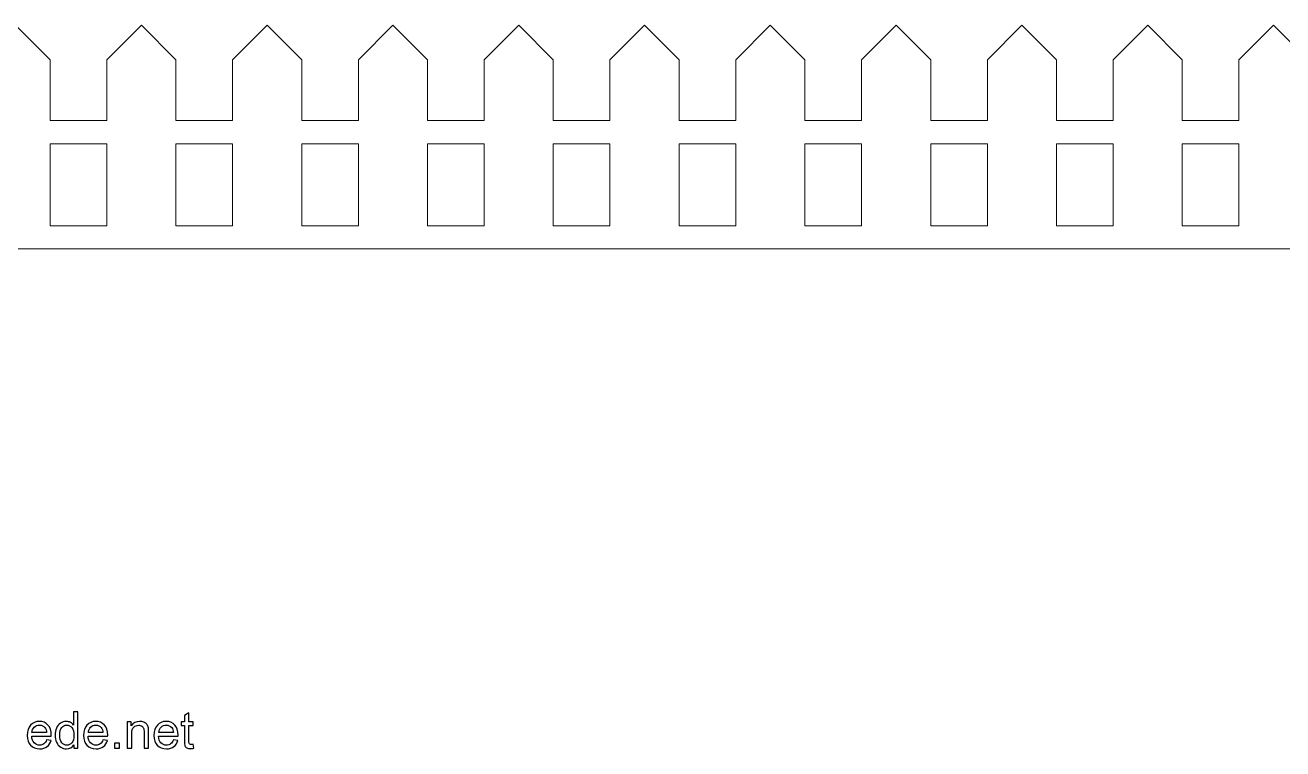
# Model space of a CAD drawing. Header units: millimetres. Extents: x -871 to 786, y -405 to 185.
# Drawn here: x 364 to 574.2, y -404.9 to -284 of the extents above; entities that cross this region are included whole.
import ezdxf

# ---------------------------------------------------------------- set-up
doc = ezdxf.new("R2010")
doc.units = ezdxf.units.MM
doc.header["$MEASUREMENT"] = 0
doc.layers.add('Layer 1', color=7, linetype='Continuous')

msp = doc.modelspace()

# ---------------------------------------------------------------- linework, layer by layer
at = {"layer": 'Layer 1', "color": 5, "lineweight": 9}
for points, knots in [([(242.0934, -289.7932), (242.0934, -289.7932), (242.0934, -299.9532), (242.0934, -299.9532), (242.0934, -299.9532), (242.0934, -299.9532), (251.5734, -299.9532), (251.5734, -299.9532), (251.5734, -299.9532), (251.5734, -299.9532), (251.5734, -289.7932), (251.5734, -289.7932), (251.5734, -289.7932), (251.5734, -289.7932), (257.3434, -284.0132), (257.3434, -284.0132), (257.3434, -284.0132), (257.3434, -284.0132), (263.1134, -289.7932), (263.1134, -289.7932), (263.1134, -289.7932), (263.1134, -289.7932), (263.1134, -299.9532), (263.1134, -299.9532), (263.1134, -299.9532), (263.1134, -299.9532), (272.5934, -299.9532), (272.5934, -299.9532), (272.5934, -299.9532), (272.5934, -299.9532), (272.5934, -289.7932), (272.5934, -289.7932), (272.5934, -289.7932), (272.5934, -289.7932), (278.3634, -284.0132), (278.3634, -284.0132), (278.3634, -284.0132), (278.3634, -284.0132), (284.1334, -289.7932), (284.1334, -289.7932), (284.1334, -289.7932), (284.1334, -289.7932), (284.1334, -299.9532), (284.1334, -299.9532), (284.1334, -299.9532), (284.1334, -299.9532), (293.6134, -299.9532), (293.6134, -299.9532), (293.6134, -299.9532), (293.6134, -299.9532), (293.6134, -289.7932), (293.6134, -289.7932), (293.6134, -289.7932), (293.6134, -289.7932), (299.3834, -284.0132), (299.3834, -284.0132), (299.3834, -284.0132), (299.3834, -284.0132), (305.1534, -289.7932), (305.1534, -289.7932), (305.1534, -289.7932), (305.1534, -289.7932), (305.1534, -299.9532), (305.1534, -299.9532), (305.1534, -299.9532), (305.1534, -299.9532), (314.6334, -299.9532), (314.6334, -299.9532), (314.6334, -299.9532), (314.6334, -299.9532), (314.6334, -289.7932), (314.6334, -289.7932), (314.6334, -289.7932), (314.6334, -289.7932), (320.4034, -284.0132), (320.4034, -284.0132), (320.4034, -284.0132), (320.4034, -284.0132), (326.1734, -289.7932), (326.1734, -289.7932), (326.1734, -289.7932), (326.1734, -289.7932), (326.1734, -299.9532), (326.1734, -299.9532), (326.1734, -299.9532), (326.1734, -299.9532), (335.6534, -299.9532), (335.6534, -299.9532), (335.6534, -299.9532), (335.6534, -299.9532), (335.6534, -289.7932), (335.6534, -289.7932), (335.6534, -289.7932), (335.6534, -289.7932), (341.4234, -284.0132), (341.4234, -284.0132), (341.4234, -284.0132), (341.4234, -284.0132), (347.1934, -289.7932), (347.1934, -289.7932), (347.1934, -289.7932), (347.1934, -289.7932), (347.1934, -299.9532), (347.1934, -299.9532), (347.1934, -299.9532), (347.1934, -299.9532), (356.6734, -299.9532), (356.6734, -299.9532), (356.6734, -299.9532), (356.6734, -299.9532), (356.6734, -289.7932), (356.6734, -289.7932), (356.6734, -289.7932), (356.6734, -289.7932), (362.4434, -284.0132), (362.4434, -284.0132), (362.4434, -284.0132), (362.4434, -284.0132), (368.2134, -289.7932), (368.2134, -289.7932), (368.2134, -289.7932), (368.2134, -289.7932), (368.2134, -299.9532), (368.2134, -299.9532), (368.2134, -299.9532), (368.2134, -299.9532), (377.6934, -299.9532), (377.6934, -299.9532), (377.6934, -299.9532), (377.6934, -299.9532), (377.6934, -289.7932), (377.6934, -289.7932), (377.6934, -289.7932), (377.6934, -289.7932), (383.4634, -284.0132), (383.4634, -284.0132), (383.4634, -284.0132), (383.4634, -284.0132), (389.2334, -289.7932), (389.2334, -289.7932), (389.2334, -289.7932), (389.2334, -289.7932), (389.2334, -299.9532), (389.2334, -299.9532), (389.2334, -299.9532), (389.2334, -299.9532), (398.7134, -299.9532), (398.7134, -299.9532), (398.7134, -299.9532), (398.7134, -299.9532), (398.7134, -289.7932), (398.7134, -289.7932), (398.7134, -289.7932), (398.7134, -289.7932), (404.4834, -284.0132), (404.4834, -284.0132), (404.4834, -284.0132), (404.4834, -284.0132), (410.2534, -289.7932), (410.2534, -289.7932), (410.2534, -289.7932), (410.2534, -289.7932), (410.2534, -299.9532), (410.2534, -299.9532), (410.2534, -299.9532), (410.2534, -299.9532), (419.7334, -299.9532), (419.7334, -299.9532), (419.7334, -299.9532), (419.7334, -299.9532), (419.7334, -289.7932), (419.7334, -289.7932), (419.7334, -289.7932), (419.7334, -289.7932), (425.5034, -284.0132), (425.5034, -284.0132), (425.5034, -284.0132), (425.5034, -284.0132), (431.2734, -289.7932), (431.2734, -289.7932), (431.2734, -289.7932), (431.2734, -289.7932), (431.2734, -299.9532), (431.2734, -299.9532), (431.2734, -299.9532), (431.2734, -299.9532), (440.7534, -299.9532), (440.7534, -299.9532), (440.7534, -299.9532), (440.7534, -299.9532), (440.7534, -289.7932), (440.7534, -289.7932), (440.7534, -289.7932), (440.7534, -289.7932), (446.5234, -284.0132), (446.5234, -284.0132), (446.5234, -284.0132), (446.5234, -284.0132), (452.2934, -289.7932), (452.2934, -289.7932), (452.2934, -289.7932), (452.2934, -289.7932), (452.2934, -299.9532), (452.2934, -299.9532), (452.2934, -299.9532), (452.2934, -299.9532), (461.7734, -299.9532), (461.7734, -299.9532), (461.7734, -299.9532), (461.7734, -299.9532), (461.7734, -289.7932), (461.7734, -289.7932), (461.7734, -289.7932), (461.7734, -289.7932), (467.5434, -284.0132), (467.5434, -284.0132), (467.5434, -284.0132), (467.5434, -284.0132), (473.3134, -289.7932), (473.3134, -289.7932), (473.3134, -289.7932), (473.3134, -289.7932), (473.3134, -299.9532), (473.3134, -299.9532), (473.3134, -299.9532), (473.3134, -299.9532), (482.7934, -299.9532), (482.7934, -299.9532), (482.7934, -299.9532), (482.7934, -299.9532), (482.7934, -289.7932), (482.7934, -289.7932), (482.7934, -289.7932), (482.7934, -289.7932), (488.5634, -284.0132), (488.5634, -284.0132), (488.5634, -284.0132), (488.5634, -284.0132), (494.3334, -289.7932), (494.3334, -289.7932), (494.3334, -289.7932), (494.3334, -289.7932), (494.3334, -299.9532), (494.3334, -299.9532), (494.3334, -299.9532), (494.3334, -299.9532), (503.8134, -299.9532), (503.8134, -299.9532), (503.8134, -299.9532), (503.8134, -299.9532), (503.8134, -289.7932), (503.8134, -289.7932), (503.8134, -289.7932), (503.8134, -289.7932), (509.5834, -284.0132), (509.5834, -284.0132), (509.5834, -284.0132), (509.5834, -284.0132), (515.3634, -289.7932), (515.3634, -289.7932), (515.3634, -289.7932), (515.3634, -289.7932), (515.3634, -299.9532), (515.3634, -299.9532), (515.3634, -299.9532), (515.3634, -299.9532), (524.8334, -299.9532), (524.8334, -299.9532), (524.8334, -299.9532), (524.8334, -299.9532), (524.8334, -289.7932), (524.8334, -289.7932), (524.8334, -289.7932), (524.8334, -289.7932), (530.6034, -284.0132), (530.6034, -284.0132), (530.6034, -284.0132), (530.6034, -284.0132), (536.3834, -289.7932), (536.3834, -289.7932), (536.3834, -289.7932), (536.3834, -289.7932), (536.3834, -299.9532), (536.3834, -299.9532), (536.3834, -299.9532), (536.3834, -299.9532), (545.8534, -299.9532), (545.8534, -299.9532), (545.8534, -299.9532), (545.8534, -299.9532), (545.8534, -289.7932), (545.8534, -289.7932), (545.8534, -289.7932), (545.8534, -289.7932), (551.6234, -284.0132), (551.6234, -284.0132), (551.6234, -284.0132), (551.6234, -284.0132), (557.4034, -289.7932), (557.4034, -289.7932), (557.4034, -289.7932), (557.4034, -289.7932), (557.4034, -299.9532), (557.4034, -299.9532), (557.4034, -299.9532), (557.4034, -299.9532), (566.8734, -299.9532), (566.8734, -299.9532), (566.8734, -299.9532), (566.8734, -299.9532), (566.8734, -289.7932), (566.8734, -289.7932), (566.8734, -289.7932), (566.8734, -289.7932), (572.6434, -284.0132), (572.6434, -284.0132), (572.6434, -284.0132), (572.6434, -284.0132), (578.4234, -289.7932), (578.4234, -289.7932), (578.4234, -289.7932), (578.4234, -289.7932), (578.4234, -299.9532), (578.4234, -299.9532), (578.4234, -299.9532), (578.4234, -299.9532), (587.8934, -299.9532), (587.8934, -299.9532), (587.8934, -299.9532), (587.8934, -299.9532), (587.8934, -289.7932), (587.8934, -289.7932), (587.8934, -289.7932), (587.8934, -289.7932), (593.6634, -284.0132), (593.6634, -284.0132), (593.6634, -284.0132), (593.6634, -284.0132), (599.4434, -289.7932), (599.4434, -289.7932), (599.4434, -289.7932), (599.4434, -289.7932), (599.4434, -299.9532), (599.4434, -299.9532), (599.4434, -299.9532), (599.4434, -299.9532), (608.9134, -299.9532), (608.9134, -299.9532), (608.9134, -299.9532), (608.9134, -299.9532), (608.9134, -289.7932), (608.9134, -289.7932), (608.9134, -289.7932), (608.9134, -289.7932), (614.6834, -284.0132), (614.6834, -284.0132), (614.6834, -284.0132), (614.6834, -284.0132), (620.4634, -289.7932), (620.4634, -289.7932), (620.4634, -289.7932), (620.4634, -289.7932), (620.4634, -299.9532), (620.4634, -299.9532), (620.4634, -299.9532), (620.4634, -299.9532), (629.9334, -299.9532), (629.9334, -299.9532), (629.9334, -299.9532), (629.9334, -299.9532), (629.9334, -289.7932), (629.9334, -289.7932), (629.9334, -289.7932), (629.9334, -289.7932), (635.7034, -284.0132), (635.7034, -284.0132), (635.7034, -284.0132), (635.7034, -284.0132), (641.4834, -289.7932), (641.4834, -289.7932), (641.4834, -289.7932), (641.4834, -289.7932), (641.4834, -299.9532), (641.4834, -299.9532), (641.4834, -299.9532), (641.4834, -299.9532), (650.9534, -299.9532), (650.9534, -299.9532), (650.9534, -299.9532), (650.9534, -299.9532), (650.9534, -289.7932), (650.9534, -289.7932), (650.9534, -289.7932), (650.9534, -289.7932), (656.7234, -284.0132), (656.7234, -284.0132), (656.7234, -284.0132), (656.7234, -284.0132), (662.5034, -289.7932), (662.5034, -289.7932), (662.5034, -289.7932), (662.5034, -289.7932), (662.5034, -299.9532), (662.5034, -299.9532), (662.5034, -299.9532), (662.5034, -299.9532), (671.9734, -299.9532), (671.9734, -299.9532), (671.9734, -299.9532), (671.9734, -299.9532), (671.9734, -289.7932), (671.9734, -289.7932), (671.9734, -289.7932), (671.9734, -289.7932), (677.7534, -284.0132), (677.7534, -284.0132), (677.7534, -284.0132), (677.7534, -284.0132), (683.5234, -289.7932), (683.5234, -289.7932), (683.5234, -289.7932), (683.5234, -289.7932), (683.5234, -299.9532), (683.5234, -299.9532), (683.5234, -299.9532), (683.5234, -299.9532), (692.9934, -299.9532), (692.9934, -299.9532), (692.9934, -299.9532), (692.9934, -299.9532), (692.9934, -289.7932), (692.9934, -289.7932), (692.9934, -289.7932), (692.9934, -289.7932), (698.7734, -284.0132), (698.7734, -284.0132), (698.7734, -284.0132), (698.7734, -284.0132), (704.5434, -289.7932), (704.5434, -289.7932), (704.5434, -289.7932), (704.5434, -289.7932), (704.5434, -299.9532), (704.5434, -299.9532), (704.5434, -299.9532), (704.5434, -299.9532), (714.0134, -299.9532), (714.0134, -299.9532), (714.0134, -299.9532), (714.0134, -299.9532), (714.0134, -289.7932), (714.0134, -289.7932), (714.0134, -289.7932), (714.0134, -289.7932), (719.7934, -284.0132), (719.7934, -284.0132), (719.7934, -284.0132), (719.7934, -284.0132), (725.5634, -289.7932), (725.5634, -289.7932), (725.5634, -289.7932), (725.5634, -289.7932), (725.5634, -299.9532), (725.5634, -299.9532), (725.5634, -299.9532), (725.5634, -299.9532), (735.0334, -299.9532), (735.0334, -299.9532), (735.0334, -299.9532), (735.0334, -299.9532), (735.0334, -289.7932), (735.0334, -289.7932), (735.0334, -289.7932), (735.0334, -289.7932), (740.8134, -284.0132), (740.8134, -284.0132), (740.8134, -284.0132), (740.8134, -284.0132), (746.5834, -289.7932), (746.5834, -289.7932), (746.5834, -289.7932), (746.5834, -289.7932), (746.5834, -321.3232), (746.5834, -321.3232), (746.5834, -321.3232), (746.5834, -321.3232), (745.4034, -321.3232), (745.4034, -321.3232), (745.4034, -321.3232), (745.4034, -321.3232), (745.4034, -321.4032), (745.4034, -321.4032), (745.4034, -321.4032), (745.4034, -321.4032), (230.5534, -321.4032), (230.5534, -321.4032), (230.5534, -321.4032), (230.5534, -321.4032), (230.5534, -321.3232), (230.5534, -321.3232), (230.5534, -321.3232), (230.5534, -321.3232), (230.5534, -317.5232), (230.5534, -317.5232), (230.5534, -317.5232), (230.5534, -317.5232), (230.5534, -303.8332), (230.5534, -303.8332), (230.5534, -303.8332), (230.5534, -303.8332), (230.5534, -299.9532), (230.5534, -299.9532), (230.5534, -299.9532), (230.5534, -299.9532), (230.5534, -289.7932), (230.5534, -289.7932), (230.5534, -289.7932), (230.5534, -289.7932), (236.3234, -284.0132), (236.3234, -284.0132), (236.3234, -284.0132), (236.3234, -284.0132), (242.0934, -289.7932), (242.0934, -289.7932)], [0, 0, 0, 0, 0.00757576, 0.00757576, 0.00757576, 0.00757576, 0.01515152, 0.01515152, 0.01515152, 0.01515152, 0.02272727, 0.02272727, 0.02272727, 0.02272727, 0.03030303, 0.03030303, 0.03030303, 0.03030303, 0.03787879, 0.03787879, 0.03787879, 0.03787879, 0.04545455, 0.04545455, 0.04545455, 0.04545455, 0.0530303, 0.0530303, 0.0530303, 0.0530303, 0.06060606, 0.06060606, 0.06060606, 0.06060606, 0.06818182, 0.06818182, 0.06818182, 0.06818182, 0.07575758, 0.07575758, 0.07575758, 0.07575758, 0.08333333, 0.08333333, 0.08333333, 0.08333333, 0.09090909, 0.09090909, 0.09090909, 0.09090909, 0.09848485, 0.09848485, 0.09848485, 0.09848485, 0.10606061, 0.10606061, 0.10606061, 0.10606061, 0.11363636, 0.11363636, 0.11363636, 0.11363636, 0.12121212, 0.12121212, 0.12121212, 0.12121212, 0.12878788, 0.12878788, 0.12878788, 0.12878788, 0.13636364, 0.13636364, 0.13636364, 0.13636364, 0.14393939, 0.14393939, 0.14393939, 0.14393939, 0.15151515, 0.15151515, 0.15151515, 0.15151515, 0.15909091, 0.15909091, 0.15909091, 0.15909091, 0.16666667, 0.16666667, 0.16666667, 0.16666667, 0.17424242, 0.17424242, 0.17424242, 0.17424242, 0.18181818, 0.18181818, 0.18181818, 0.18181818, 0.18939394, 0.18939394, 0.18939394, 0.18939394, 0.1969697, 0.1969697, 0.1969697, 0.1969697, 0.20454545, 0.20454545, 0.20454545, 0.20454545, 0.21212121, 0.21212121, 0.21212121, 0.21212121, 0.21969697, 0.21969697, 0.21969697, 0.21969697, 0.22727273, 0.22727273, 0.22727273, 0.22727273, 0.23484848, 0.23484848, 0.23484848, 0.23484848, 0.24242424, 0.24242424, 0.24242424, 0.24242424, 0.25, 0.25, 0.25, 0.25, 0.25757576, 0.25757576, 0.25757576, 0.25757576, 0.26515152, 0.26515152, 0.26515152, 0.26515152, 0.27272727, 0.27272727, 0.27272727, 0.27272727, 0.28030303, 0.28030303, 0.28030303, 0.28030303, 0.28787879, 0.28787879, 0.28787879, 0.28787879, 0.29545455, 0.29545455, 0.29545455, 0.29545455, 0.3030303, 0.3030303, 0.3030303, 0.3030303, 0.31060606, 0.31060606, 0.31060606, 0.31060606, 0.31818182, 0.31818182, 0.31818182, 0.31818182, 0.32575758, 0.32575758, 0.32575758, 0.32575758, 0.33333333, 0.33333333, 0.33333333, 0.33333333, 0.34090909, 0.34090909, 0.34090909, 0.34090909, 0.34848485, 0.34848485, 0.34848485, 0.34848485, 0.35606061, 0.35606061, 0.35606061, 0.35606061, 0.36363636, 0.36363636, 0.36363636, 0.36363636, 0.37121212, 0.37121212, 0.37121212, 0.37121212, 0.37878788, 0.37878788, 0.37878788, 0.37878788, 0.38636364, 0.38636364, 0.38636364, 0.38636364, 0.39393939, 0.39393939, 0.39393939, 0.39393939, 0.40151515, 0.40151515, 0.40151515, 0.40151515, 0.40909091, 0.40909091, 0.40909091, 0.40909091, 0.41666667, 0.41666667, 0.41666667, 0.41666667, 0.42424242, 0.42424242, 0.42424242, 0.42424242, 0.43181818, 0.43181818, 0.43181818, 0.43181818, 0.43939394, 0.43939394, 0.43939394, 0.43939394, 0.4469697, 0.4469697, 0.4469697, 0.4469697, 0.45454545, 0.45454545, 0.45454545, 0.45454545, 0.46212121, 0.46212121, 0.46212121, 0.46212121, 0.46969697, 0.46969697, 0.46969697, 0.46969697, 0.47727273, 0.47727273, 0.47727273, 0.47727273, 0.48484848, 0.48484848, 0.48484848, 0.48484848, 0.49242424, 0.49242424, 0.49242424, 0.49242424, 0.5, 0.5, 0.5, 0.5, 0.50757576, 0.50757576, 0.50757576, 0.50757576, 0.51515152, 0.51515152, 0.51515152, 0.51515152, 0.52272727, 0.52272727, 0.52272727, 0.52272727, 0.53030303, 0.53030303, 0.53030303, 0.53030303, 0.53787879, 0.53787879, 0.53787879, 0.53787879, 0.54545455, 0.54545455, 0.54545455, 0.54545455, 0.5530303, 0.5530303, 0.5530303, 0.5530303, 0.56060606, 0.56060606, 0.56060606, 0.56060606, 0.56818182, 0.56818182, 0.56818182, 0.56818182, 0.57575758, 0.57575758, 0.57575758, 0.57575758, 0.58333333, 0.58333333, 0.58333333, 0.58333333, 0.59090909, 0.59090909, 0.59090909, 0.59090909, 0.59848485, 0.59848485, 0.59848485, 0.59848485, 0.60606061, 0.60606061, 0.60606061, 0.60606061, 0.61363636, 0.61363636, 0.61363636, 0.61363636, 0.62121212, 0.62121212, 0.62121212, 0.62121212, 0.62878788, 0.62878788, 0.62878788, 0.62878788, 0.63636364, 0.63636364, 0.63636364, 0.63636364, 0.64393939, 0.64393939, 0.64393939, 0.64393939, 0.65151515, 0.65151515, 0.65151515, 0.65151515, 0.65909091, 0.65909091, 0.65909091, 0.65909091, 0.66666667, 0.66666667, 0.66666667, 0.66666667, 0.67424242, 0.67424242, 0.67424242, 0.67424242, 0.68181818, 0.68181818, 0.68181818, 0.68181818, 0.68939394, 0.68939394, 0.68939394, 0.68939394, 0.6969697, 0.6969697, 0.6969697, 0.6969697, 0.70454545, 0.70454545, 0.70454545, 0.70454545, 0.71212121, 0.71212121, 0.71212121, 0.71212121, 0.71969697, 0.71969697, 0.71969697, 0.71969697, 0.72727273, 0.72727273, 0.72727273, 0.72727273, 0.73484848, 0.73484848, 0.73484848, 0.73484848, 0.74242424, 0.74242424, 0.74242424, 0.74242424, 0.75, 0.75, 0.75, 0.75, 0.75757576, 0.75757576, 0.75757576, 0.75757576, 0.76515152, 0.76515152, 0.76515152, 0.76515152, 0.77272727, 0.77272727, 0.77272727, 0.77272727, 0.78030303, 0.78030303, 0.78030303, 0.78030303, 0.78787879, 0.78787879, 0.78787879, 0.78787879, 0.79545455, 0.79545455, 0.79545455, 0.79545455, 0.8030303, 0.8030303, 0.8030303, 0.8030303, 0.81060606, 0.81060606, 0.81060606, 0.81060606, 0.81818182, 0.81818182, 0.81818182, 0.81818182, 0.82575758, 0.82575758, 0.82575758, 0.82575758, 0.83333333, 0.83333333, 0.83333333, 0.83333333, 0.84090909, 0.84090909, 0.84090909, 0.84090909, 0.84848485, 0.84848485, 0.84848485, 0.84848485, 0.85606061, 0.85606061, 0.85606061, 0.85606061, 0.86363636, 0.86363636, 0.86363636, 0.86363636, 0.87121212, 0.87121212, 0.87121212, 0.87121212, 0.87878788, 0.87878788, 0.87878788, 0.87878788, 0.88636364, 0.88636364, 0.88636364, 0.88636364, 0.89393939, 0.89393939, 0.89393939, 0.89393939, 0.90151515, 0.90151515, 0.90151515, 0.90151515, 0.90909091, 0.90909091, 0.90909091, 0.90909091, 0.91666667, 0.91666667, 0.91666667, 0.91666667, 0.92424242, 0.92424242, 0.92424242, 0.92424242, 0.93181818, 0.93181818, 0.93181818, 0.93181818, 0.93939394, 0.93939394, 0.93939394, 0.93939394, 0.9469697, 0.9469697, 0.9469697, 0.9469697, 0.95454545, 0.95454545, 0.95454545, 0.95454545, 0.96212121, 0.96212121, 0.96212121, 0.96212121, 0.96969697, 0.96969697, 0.96969697, 0.96969697, 0.97727273, 0.97727273, 0.97727273, 0.97727273, 0.98484848, 0.98484848, 0.98484848, 0.98484848, 1, 1, 1, 1]), ([(368.2134, -303.8332), (368.2134, -303.8332), (368.2134, -317.5232), (368.2134, -317.5232), (368.2134, -317.5232), (368.2134, -317.5232), (377.6934, -317.5232), (377.6934, -317.5232), (377.6934, -317.5232), (377.6934, -317.5232), (377.6934, -303.8332), (377.6934, -303.8332), (377.6934, -303.8332), (377.6934, -303.8332), (368.2134, -303.8332), (368.2134, -303.8332)], [0, 0, 0, 0, 0.2, 0.2, 0.2, 0.2, 0.4, 0.4, 0.4, 0.4, 0.6, 0.6, 0.6, 0.6, 1, 1, 1, 1]), ([(389.2334, -303.8332), (389.2334, -303.8332), (389.2334, -317.5232), (389.2334, -317.5232), (389.2334, -317.5232), (389.2334, -317.5232), (398.7134, -317.5232), (398.7134, -317.5232), (398.7134, -317.5232), (398.7134, -317.5232), (398.7134, -303.8332), (398.7134, -303.8332), (398.7134, -303.8332), (398.7134, -303.8332), (389.2334, -303.8332), (389.2334, -303.8332)], [0, 0, 0, 0, 0.2, 0.2, 0.2, 0.2, 0.4, 0.4, 0.4, 0.4, 0.6, 0.6, 0.6, 0.6, 1, 1, 1, 1]), ([(410.2534, -303.8332), (410.2534, -303.8332), (410.2534, -317.5232), (410.2534, -317.5232), (410.2534, -317.5232), (410.2534, -317.5232), (419.7334, -317.5232), (419.7334, -317.5232), (419.7334, -317.5232), (419.7334, -317.5232), (419.7334, -303.8332), (419.7334, -303.8332), (419.7334, -303.8332), (419.7334, -303.8332), (410.2534, -303.8332), (410.2534, -303.8332)], [0, 0, 0, 0, 0.2, 0.2, 0.2, 0.2, 0.4, 0.4, 0.4, 0.4, 0.6, 0.6, 0.6, 0.6, 1, 1, 1, 1]), ([(431.2734, -303.8332), (431.2734, -303.8332), (431.2734, -317.5232), (431.2734, -317.5232), (431.2734, -317.5232), (431.2734, -317.5232), (440.7534, -317.5232), (440.7534, -317.5232), (440.7534, -317.5232), (440.7534, -317.5232), (440.7534, -303.8332), (440.7534, -303.8332), (440.7534, -303.8332), (440.7534, -303.8332), (431.2734, -303.8332), (431.2734, -303.8332)], [0, 0, 0, 0, 0.2, 0.2, 0.2, 0.2, 0.4, 0.4, 0.4, 0.4, 0.6, 0.6, 0.6, 0.6, 1, 1, 1, 1]), ([(452.2934, -303.8332), (452.2934, -303.8332), (452.2934, -317.5232), (452.2934, -317.5232), (452.2934, -317.5232), (452.2934, -317.5232), (461.7734, -317.5232), (461.7734, -317.5232), (461.7734, -317.5232), (461.7734, -317.5232), (461.7734, -303.8332), (461.7734, -303.8332), (461.7734, -303.8332), (461.7734, -303.8332), (452.2934, -303.8332), (452.2934, -303.8332)], [0, 0, 0, 0, 0.2, 0.2, 0.2, 0.2, 0.4, 0.4, 0.4, 0.4, 0.6, 0.6, 0.6, 0.6, 1, 1, 1, 1]), ([(473.3134, -303.8332), (473.3134, -303.8332), (473.3134, -317.5232), (473.3134, -317.5232), (473.3134, -317.5232), (473.3134, -317.5232), (482.7934, -317.5232), (482.7934, -317.5232), (482.7934, -317.5232), (482.7934, -317.5232), (482.7934, -303.8332), (482.7934, -303.8332), (482.7934, -303.8332), (482.7934, -303.8332), (473.3134, -303.8332), (473.3134, -303.8332)], [0, 0, 0, 0, 0.2, 0.2, 0.2, 0.2, 0.4, 0.4, 0.4, 0.4, 0.6, 0.6, 0.6, 0.6, 1, 1, 1, 1]), ([(494.3334, -303.8332), (494.3334, -303.8332), (494.3334, -317.5232), (494.3334, -317.5232), (494.3334, -317.5232), (494.3334, -317.5232), (503.8134, -317.5232), (503.8134, -317.5232), (503.8134, -317.5232), (503.8134, -317.5232), (503.8134, -303.8332), (503.8134, -303.8332), (503.8134, -303.8332), (503.8134, -303.8332), (494.3334, -303.8332), (494.3334, -303.8332)], [0, 0, 0, 0, 0.2, 0.2, 0.2, 0.2, 0.4, 0.4, 0.4, 0.4, 0.6, 0.6, 0.6, 0.6, 1, 1, 1, 1]), ([(515.3634, -303.8332), (515.3634, -303.8332), (515.3634, -317.5232), (515.3634, -317.5232), (515.3634, -317.5232), (515.3634, -317.5232), (524.8334, -317.5232), (524.8334, -317.5232), (524.8334, -317.5232), (524.8334, -317.5232), (524.8334, -303.8332), (524.8334, -303.8332), (524.8334, -303.8332), (524.8334, -303.8332), (515.3634, -303.8332), (515.3634, -303.8332)], [0, 0, 0, 0, 0.2, 0.2, 0.2, 0.2, 0.4, 0.4, 0.4, 0.4, 0.6, 0.6, 0.6, 0.6, 1, 1, 1, 1]), ([(536.3834, -303.8332), (536.3834, -303.8332), (536.3834, -317.5232), (536.3834, -317.5232), (536.3834, -317.5232), (536.3834, -317.5232), (545.8534, -317.5232), (545.8534, -317.5232), (545.8534, -317.5232), (545.8534, -317.5232), (545.8534, -303.8332), (545.8534, -303.8332), (545.8534, -303.8332), (545.8534, -303.8332), (536.3834, -303.8332), (536.3834, -303.8332)], [0, 0, 0, 0, 0.2, 0.2, 0.2, 0.2, 0.4, 0.4, 0.4, 0.4, 0.6, 0.6, 0.6, 0.6, 1, 1, 1, 1]), ([(557.4034, -303.8332), (557.4034, -303.8332), (557.4034, -317.5232), (557.4034, -317.5232), (557.4034, -317.5232), (557.4034, -317.5232), (566.8734, -317.5232), (566.8734, -317.5232), (566.8734, -317.5232), (566.8734, -317.5232), (566.8734, -303.8332), (566.8734, -303.8332), (566.8734, -303.8332), (566.8734, -303.8332), (557.4034, -303.8332), (557.4034, -303.8332)], [0, 0, 0, 0, 0.2, 0.2, 0.2, 0.2, 0.4, 0.4, 0.4, 0.4, 0.6, 0.6, 0.6, 0.6, 1, 1, 1, 1])]:
    msp.add_open_spline(points, degree=3, knots=knots, dxfattribs=at)
at = {"layer": 'Layer 1', "color": 250}
for points, knots in [([(372.175, -404.824), (372.175, -404.824), (372.175, -404.2666), (372.175, -404.2666), (372.175, -404.2666), (371.8971, -404.6998), (371.4878, -404.9171), (370.9474, -404.9171), (370.9474, -404.9171), (370.5974, -404.9171), (370.2757, -404.8212), (369.9836, -404.6279), (369.9836, -404.6279), (369.6901, -404.4359), (369.4629, -404.1664), (369.3006, -403.8221), (369.3006, -403.8221), (369.1397, -403.4764), (369.0593, -403.0799), (369.0593, -402.6311), (369.0593, -402.6311), (369.0593, -402.1937), (369.1327, -401.7972), (369.278, -401.4401), (369.278, -401.4401), (369.4248, -401.0845), (369.6435, -400.8108), (369.9356, -400.6217), (369.9356, -400.6217), (370.2263, -400.4312), (370.5537, -400.3366), (370.9135, -400.3366), (370.9135, -400.3366), (371.1788, -400.3366), (371.4145, -400.3931), (371.6205, -400.5046), (371.6205, -400.5046), (371.8265, -400.6161), (371.9944, -400.7628), (372.1242, -400.942), (372.1242, -400.942), (372.1242, -400.942), (372.1242, -398.7618), (372.1242, -398.7618), (372.1242, -398.7618), (372.1242, -398.7618), (372.8693, -398.7618), (372.8693, -398.7618), (372.8693, -398.7618), (372.8693, -398.7618), (372.8693, -404.824), (372.8693, -404.824), (372.8693, -404.824), (372.8693, -404.824), (372.175, -404.824), (372.175, -404.824)], [0, 0, 0, 0, 0.06666667, 0.06666667, 0.06666667, 0.06666667, 0.13333333, 0.13333333, 0.13333333, 0.13333333, 0.2, 0.2, 0.2, 0.2, 0.26666667, 0.26666667, 0.26666667, 0.26666667, 0.33333333, 0.33333333, 0.33333333, 0.33333333, 0.4, 0.4, 0.4, 0.4, 0.46666667, 0.46666667, 0.46666667, 0.46666667, 0.53333333, 0.53333333, 0.53333333, 0.53333333, 0.6, 0.6, 0.6, 0.6, 0.66666667, 0.66666667, 0.66666667, 0.66666667, 0.73333333, 0.73333333, 0.73333333, 0.73333333, 0.8, 0.8, 0.8, 0.8, 0.86666667, 0.86666667, 0.86666667, 0.86666667, 1, 1, 1, 1]), ([(392.1437, -404.1594), (392.1437, -404.1594), (392.2453, -404.8169), (392.2453, -404.8169), (392.2453, -404.8169), (392.0365, -404.8607), (391.8488, -404.8833), (391.6851, -404.8833), (391.6851, -404.8833), (391.4156, -404.8833), (391.2068, -404.8409), (391.0572, -404.7549), (391.0572, -404.7549), (390.909, -404.6688), (390.8046, -404.5573), (390.7439, -404.4176), (390.7439, -404.4176), (390.6832, -404.2779), (390.6536, -403.9844), (390.6536, -403.5371), (390.6536, -403.5371), (390.6536, -403.5371), (390.6536, -401.0055), (390.6536, -401.0055), (390.6536, -401.0055), (390.6536, -401.0055), (390.1033, -401.0055), (390.1033, -401.0055), (390.1033, -401.0055), (390.1033, -401.0055), (390.1033, -400.4298), (390.1033, -400.4298), (390.1033, -400.4298), (390.1033, -400.4298), (390.6536, -400.4298), (390.6536, -400.4298), (390.6536, -400.4298), (390.6536, -400.4298), (390.6536, -399.3432), (390.6536, -399.3432), (390.6536, -399.3432), (390.6536, -399.3432), (391.3987, -398.8959), (391.3987, -398.8959), (391.3987, -398.8959), (391.3987, -398.8959), (391.3987, -400.4298), (391.3987, -400.4298), (391.3987, -400.4298), (391.3987, -400.4298), (392.1437, -400.4298), (392.1437, -400.4298), (392.1437, -400.4298), (392.1437, -400.4298), (392.1437, -401.0055), (392.1437, -401.0055), (392.1437, -401.0055), (392.1437, -401.0055), (391.3987, -401.0055), (391.3987, -401.0055), (391.3987, -401.0055), (391.3987, -401.0055), (391.3987, -403.5794), (391.3987, -403.5794), (391.3987, -403.5794), (391.3987, -403.7925), (391.4114, -403.9294), (391.4382, -403.99), (391.4382, -403.99), (391.4636, -404.0507), (391.5059, -404.0987), (391.5652, -404.1354), (391.5652, -404.1354), (391.6245, -404.1707), (391.7091, -404.189), (391.8192, -404.189), (391.8192, -404.189), (391.901, -404.189), (392.0097, -404.1791), (392.1437, -404.1594)], [0, 0, 0, 0, 0.04761905, 0.04761905, 0.04761905, 0.04761905, 0.0952381, 0.0952381, 0.0952381, 0.0952381, 0.14285714, 0.14285714, 0.14285714, 0.14285714, 0.19047619, 0.19047619, 0.19047619, 0.19047619, 0.23809524, 0.23809524, 0.23809524, 0.23809524, 0.28571429, 0.28571429, 0.28571429, 0.28571429, 0.33333333, 0.33333333, 0.33333333, 0.33333333, 0.38095238, 0.38095238, 0.38095238, 0.38095238, 0.42857143, 0.42857143, 0.42857143, 0.42857143, 0.47619048, 0.47619048, 0.47619048, 0.47619048, 0.52380952, 0.52380952, 0.52380952, 0.52380952, 0.57142857, 0.57142857, 0.57142857, 0.57142857, 0.61904762, 0.61904762, 0.61904762, 0.61904762, 0.66666667, 0.66666667, 0.66666667, 0.66666667, 0.71428571, 0.71428571, 0.71428571, 0.71428571, 0.76190476, 0.76190476, 0.76190476, 0.76190476, 0.80952381, 0.80952381, 0.80952381, 0.80952381, 0.85714286, 0.85714286, 0.85714286, 0.85714286, 0.9047619, 0.9047619, 0.9047619, 0.9047619, 1, 1, 1, 1]), ([(367.627, -403.4016), (367.627, -403.4016), (368.3975, -403.5032), (368.3975, -403.5032), (368.3975, -403.5032), (368.2775, -403.9505), (368.0532, -404.2991), (367.7258, -404.546), (367.7258, -404.546), (367.3984, -404.793), (366.9807, -404.9171), (366.4713, -404.9171), (366.4713, -404.9171), (365.8307, -404.9171), (365.3227, -404.7196), (364.9473, -404.3245), (364.9473, -404.3245), (364.5719, -403.9308), (364.3843, -403.3762), (364.3843, -402.6636), (364.3843, -402.6636), (364.3843, -401.927), (364.5734, -401.3541), (364.9529, -400.9477), (364.9529, -400.9477), (365.3325, -400.5398), (365.825, -400.3366), (366.4304, -400.3366), (366.4304, -400.3366), (367.016, -400.3366), (367.4944, -400.5356), (367.8655, -400.935), (367.8655, -400.935), (368.2366, -401.3343), (368.4229, -401.8959), (368.4229, -402.6198), (368.4229, -402.6198), (368.4229, -402.6636), (368.4215, -402.7299), (368.4187, -402.8174), (368.4187, -402.8174), (368.4187, -402.8174), (365.1463, -402.8174), (365.1463, -402.8174), (365.1463, -402.8174), (365.1745, -403.2986), (365.31, -403.6683), (365.5555, -403.9237), (365.5555, -403.9237), (365.7996, -404.1791), (366.1058, -404.3075), (366.4713, -404.3075), (366.4713, -404.3075), (366.7437, -404.3075), (366.9765, -404.2356), (367.1684, -404.0916), (367.1684, -404.0916), (367.3617, -403.9477), (367.5141, -403.7177), (367.627, -403.4016)], [0, 0, 0, 0, 0.0625, 0.0625, 0.0625, 0.0625, 0.125, 0.125, 0.125, 0.125, 0.1875, 0.1875, 0.1875, 0.1875, 0.25, 0.25, 0.25, 0.25, 0.3125, 0.3125, 0.3125, 0.3125, 0.375, 0.375, 0.375, 0.375, 0.4375, 0.4375, 0.4375, 0.4375, 0.5, 0.5, 0.5, 0.5, 0.5625, 0.5625, 0.5625, 0.5625, 0.625, 0.625, 0.625, 0.625, 0.6875, 0.6875, 0.6875, 0.6875, 0.75, 0.75, 0.75, 0.75, 0.8125, 0.8125, 0.8125, 0.8125, 0.875, 0.875, 0.875, 0.875, 1, 1, 1, 1]), ([(365.1886, -402.2078), (365.1886, -402.2078), (367.6355, -402.2078), (367.6355, -402.2078), (367.6355, -402.2078), (367.603, -401.8381), (367.5085, -401.5615), (367.3547, -401.3766), (367.3547, -401.3766), (367.119, -401.0902), (366.8114, -400.9463), (366.4346, -400.9463), (366.4346, -400.9463), (366.0931, -400.9463), (365.8067, -401.0606), (365.5738, -401.2892), (365.5738, -401.2892), (365.3424, -401.5178), (365.214, -401.824), (365.1886, -402.2078)], [0, 0, 0, 0, 0.16666667, 0.16666667, 0.16666667, 0.16666667, 0.33333333, 0.33333333, 0.33333333, 0.33333333, 0.5, 0.5, 0.5, 0.5, 0.66666667, 0.66666667, 0.66666667, 0.66666667, 1, 1, 1, 1]), ([(369.8213, -402.6325), (369.8213, -403.1942), (369.9398, -403.6133), (370.1783, -403.8913), (370.1783, -403.8913), (370.4154, -404.1692), (370.6962, -404.3075), (371.0193, -404.3075), (371.0193, -404.3075), (371.3453, -404.3075), (371.6219, -404.1749), (371.8505, -403.9096), (371.8505, -403.9096), (372.0777, -403.6443), (372.192, -403.2393), (372.192, -402.6946), (372.192, -402.6946), (372.192, -402.0963), (372.0763, -401.656), (371.8434, -401.3752), (371.8434, -401.3752), (371.612, -401.0944), (371.3256, -400.9547), (370.9855, -400.9547), (370.9855, -400.9547), (370.6539, -400.9547), (370.3773, -401.0888), (370.1543, -401.3583), (370.1543, -401.3583), (369.9328, -401.6278), (369.8213, -402.0526), (369.8213, -402.6325)], [0, 0, 0, 0, 0.11111111, 0.11111111, 0.11111111, 0.11111111, 0.22222222, 0.22222222, 0.22222222, 0.22222222, 0.33333333, 0.33333333, 0.33333333, 0.33333333, 0.44444444, 0.44444444, 0.44444444, 0.44444444, 0.55555556, 0.55555556, 0.55555556, 0.55555556, 0.66666667, 0.66666667, 0.66666667, 0.66666667, 0.77777778, 0.77777778, 0.77777778, 0.77777778, 1, 1, 1, 1]), ([(377.0448, -403.4016), (377.0448, -403.4016), (377.8153, -403.5032), (377.8153, -403.5032), (377.8153, -403.5032), (377.6953, -403.9505), (377.471, -404.2991), (377.1436, -404.546), (377.1436, -404.546), (376.8162, -404.793), (376.3985, -404.9171), (375.8891, -404.9171), (375.8891, -404.9171), (375.2485, -404.9171), (374.7405, -404.7196), (374.3651, -404.3245), (374.3651, -404.3245), (373.9897, -403.9308), (373.8021, -403.3762), (373.8021, -402.6636), (373.8021, -402.6636), (373.8021, -401.927), (373.9912, -401.3541), (374.3707, -400.9477), (374.3707, -400.9477), (374.7503, -400.5398), (375.2428, -400.3366), (375.8482, -400.3366), (375.8482, -400.3366), (376.4338, -400.3366), (376.9122, -400.5356), (377.2833, -400.935), (377.2833, -400.935), (377.6544, -401.3343), (377.8407, -401.8959), (377.8407, -402.6198), (377.8407, -402.6198), (377.8407, -402.6636), (377.8393, -402.7299), (377.8365, -402.8174), (377.8365, -402.8174), (377.8365, -402.8174), (374.5641, -402.8174), (374.5641, -402.8174), (374.5641, -402.8174), (374.5923, -403.2986), (374.7278, -403.6683), (374.9733, -403.9237), (374.9733, -403.9237), (375.2174, -404.1791), (375.5236, -404.3075), (375.8891, -404.3075), (375.8891, -404.3075), (376.1615, -404.3075), (376.3943, -404.2356), (376.5862, -404.0916), (376.5862, -404.0916), (376.7795, -403.9477), (376.9319, -403.7177), (377.0448, -403.4016)], [0, 0, 0, 0, 0.0625, 0.0625, 0.0625, 0.0625, 0.125, 0.125, 0.125, 0.125, 0.1875, 0.1875, 0.1875, 0.1875, 0.25, 0.25, 0.25, 0.25, 0.3125, 0.3125, 0.3125, 0.3125, 0.375, 0.375, 0.375, 0.375, 0.4375, 0.4375, 0.4375, 0.4375, 0.5, 0.5, 0.5, 0.5, 0.5625, 0.5625, 0.5625, 0.5625, 0.625, 0.625, 0.625, 0.625, 0.6875, 0.6875, 0.6875, 0.6875, 0.75, 0.75, 0.75, 0.75, 0.8125, 0.8125, 0.8125, 0.8125, 0.875, 0.875, 0.875, 0.875, 1, 1, 1, 1]), ([(374.6064, -402.2078), (374.6064, -402.2078), (377.0533, -402.2078), (377.0533, -402.2078), (377.0533, -402.2078), (377.0208, -401.8381), (376.9263, -401.5615), (376.7725, -401.3766), (376.7725, -401.3766), (376.5368, -401.0902), (376.2292, -400.9463), (375.8524, -400.9463), (375.8524, -400.9463), (375.5109, -400.9463), (375.2245, -401.0606), (374.9916, -401.2892), (374.9916, -401.2892), (374.7602, -401.5178), (374.6318, -401.824), (374.6064, -402.2078)], [0, 0, 0, 0, 0.16666667, 0.16666667, 0.16666667, 0.16666667, 0.33333333, 0.33333333, 0.33333333, 0.33333333, 0.5, 0.5, 0.5, 0.5, 0.66666667, 0.66666667, 0.66666667, 0.66666667, 1, 1, 1, 1]), ([(381.1088, -404.824), (381.1088, -404.824), (381.1088, -400.4298), (381.1088, -400.4298), (381.1088, -400.4298), (381.1088, -400.4298), (381.7777, -400.4298), (381.7777, -400.4298), (381.7777, -400.4298), (381.7777, -400.4298), (381.7777, -401.0535), (381.7777, -401.0535), (381.7777, -401.0535), (382.0994, -400.5751), (382.5651, -400.3366), (383.1733, -400.3366), (383.1733, -400.3366), (383.4386, -400.3366), (383.6813, -400.3846), (383.9028, -400.4792), (383.9028, -400.4792), (384.1244, -400.5737), (384.2909, -400.6993), (384.4009, -400.8531), (384.4009, -400.8531), (384.511, -401.0069), (384.5886, -401.1904), (384.6324, -401.402), (384.6324, -401.402), (384.6592, -401.5403), (384.6733, -401.7816), (384.6733, -402.1259), (384.6733, -402.1259), (384.6733, -402.1259), (384.6733, -404.824), (384.6733, -404.824), (384.6733, -404.824), (384.6733, -404.824), (383.9282, -404.824), (383.9282, -404.824), (383.9282, -404.824), (383.9282, -404.824), (383.9282, -402.1542), (383.9282, -402.1542), (383.9282, -402.1542), (383.9282, -401.8508), (383.9, -401.6236), (383.8421, -401.474), (383.8421, -401.474), (383.7843, -401.3244), (383.6813, -401.2045), (383.5345, -401.1142), (383.5345, -401.1142), (383.3878, -401.0253), (383.2142, -400.9801), (383.0166, -400.9801), (383.0166, -400.9801), (382.7005, -400.9801), (382.4282, -401.0803), (382.1982, -401.2821), (382.1982, -401.2821), (381.9682, -401.4825), (381.8539, -401.8649), (381.8539, -402.4265), (381.8539, -402.4265), (381.8539, -402.4265), (381.8539, -404.824), (381.8539, -404.824), (381.8539, -404.824), (381.8539, -404.824), (381.1088, -404.824), (381.1088, -404.824)], [0, 0, 0, 0, 0.05263158, 0.05263158, 0.05263158, 0.05263158, 0.10526316, 0.10526316, 0.10526316, 0.10526316, 0.15789474, 0.15789474, 0.15789474, 0.15789474, 0.21052632, 0.21052632, 0.21052632, 0.21052632, 0.26315789, 0.26315789, 0.26315789, 0.26315789, 0.31578947, 0.31578947, 0.31578947, 0.31578947, 0.36842105, 0.36842105, 0.36842105, 0.36842105, 0.42105263, 0.42105263, 0.42105263, 0.42105263, 0.47368421, 0.47368421, 0.47368421, 0.47368421, 0.52631579, 0.52631579, 0.52631579, 0.52631579, 0.57894737, 0.57894737, 0.57894737, 0.57894737, 0.63157895, 0.63157895, 0.63157895, 0.63157895, 0.68421053, 0.68421053, 0.68421053, 0.68421053, 0.73684211, 0.73684211, 0.73684211, 0.73684211, 0.78947368, 0.78947368, 0.78947368, 0.78947368, 0.84210526, 0.84210526, 0.84210526, 0.84210526, 0.89473684, 0.89473684, 0.89473684, 0.89473684, 1, 1, 1, 1]), ([(388.8149, -403.4016), (388.8149, -403.4016), (389.5854, -403.5032), (389.5854, -403.5032), (389.5854, -403.5032), (389.4654, -403.9505), (389.2411, -404.2991), (388.9137, -404.546), (388.9137, -404.546), (388.5863, -404.793), (388.1686, -404.9171), (387.6592, -404.9171), (387.6592, -404.9171), (387.0186, -404.9171), (386.5106, -404.7196), (386.1352, -404.3245), (386.1352, -404.3245), (385.7598, -403.9308), (385.5722, -403.3762), (385.5722, -402.6636), (385.5722, -402.6636), (385.5722, -401.927), (385.7613, -401.3541), (386.1408, -400.9477), (386.1408, -400.9477), (386.5204, -400.5398), (387.0129, -400.3366), (387.6183, -400.3366), (387.6183, -400.3366), (388.2039, -400.3366), (388.6823, -400.5356), (389.0534, -400.935), (389.0534, -400.935), (389.4245, -401.3343), (389.6108, -401.8959), (389.6108, -402.6198), (389.6108, -402.6198), (389.6108, -402.6636), (389.6094, -402.7299), (389.6066, -402.8174), (389.6066, -402.8174), (389.6066, -402.8174), (386.3342, -402.8174), (386.3342, -402.8174), (386.3342, -402.8174), (386.3624, -403.2986), (386.4979, -403.6683), (386.7434, -403.9237), (386.7434, -403.9237), (386.9875, -404.1791), (387.2937, -404.3075), (387.6592, -404.3075), (387.6592, -404.3075), (387.9316, -404.3075), (388.1644, -404.2356), (388.3563, -404.0916), (388.3563, -404.0916), (388.5496, -403.9477), (388.702, -403.7177), (388.8149, -403.4016)], [0, 0, 0, 0, 0.0625, 0.0625, 0.0625, 0.0625, 0.125, 0.125, 0.125, 0.125, 0.1875, 0.1875, 0.1875, 0.1875, 0.25, 0.25, 0.25, 0.25, 0.3125, 0.3125, 0.3125, 0.3125, 0.375, 0.375, 0.375, 0.375, 0.4375, 0.4375, 0.4375, 0.4375, 0.5, 0.5, 0.5, 0.5, 0.5625, 0.5625, 0.5625, 0.5625, 0.625, 0.625, 0.625, 0.625, 0.6875, 0.6875, 0.6875, 0.6875, 0.75, 0.75, 0.75, 0.75, 0.8125, 0.8125, 0.8125, 0.8125, 0.875, 0.875, 0.875, 0.875, 1, 1, 1, 1]), ([(386.3765, -402.2078), (386.3765, -402.2078), (388.8234, -402.2078), (388.8234, -402.2078), (388.8234, -402.2078), (388.7909, -401.8381), (388.6964, -401.5615), (388.5426, -401.3766), (388.5426, -401.3766), (388.3069, -401.0902), (387.9993, -400.9463), (387.6225, -400.9463), (387.6225, -400.9463), (387.281, -400.9463), (386.9946, -401.0606), (386.7617, -401.2892), (386.7617, -401.2892), (386.5303, -401.5178), (386.4019, -401.824), (386.3765, -402.2078)], [0, 0, 0, 0, 0.16666667, 0.16666667, 0.16666667, 0.16666667, 0.33333333, 0.33333333, 0.33333333, 0.33333333, 0.5, 0.5, 0.5, 0.5, 0.66666667, 0.66666667, 0.66666667, 0.66666667, 1, 1, 1, 1]), ([(378.9682, -404.824), (378.9682, -404.824), (378.9682, -403.9773), (378.9682, -403.9773), (378.9682, -403.9773), (378.9682, -403.9773), (379.8148, -403.9773), (379.8148, -403.9773), (379.8148, -403.9773), (379.8148, -403.9773), (379.8148, -404.824), (379.8148, -404.824), (379.8148, -404.824), (379.8148, -404.824), (378.9682, -404.824), (378.9682, -404.824)], [0, 0, 0, 0, 0.2, 0.2, 0.2, 0.2, 0.4, 0.4, 0.4, 0.4, 0.6, 0.6, 0.6, 0.6, 1, 1, 1, 1])]:
    msp.add_open_spline(points, degree=3, knots=knots, dxfattribs=at)

doc.saveas('drawing.dxf')
